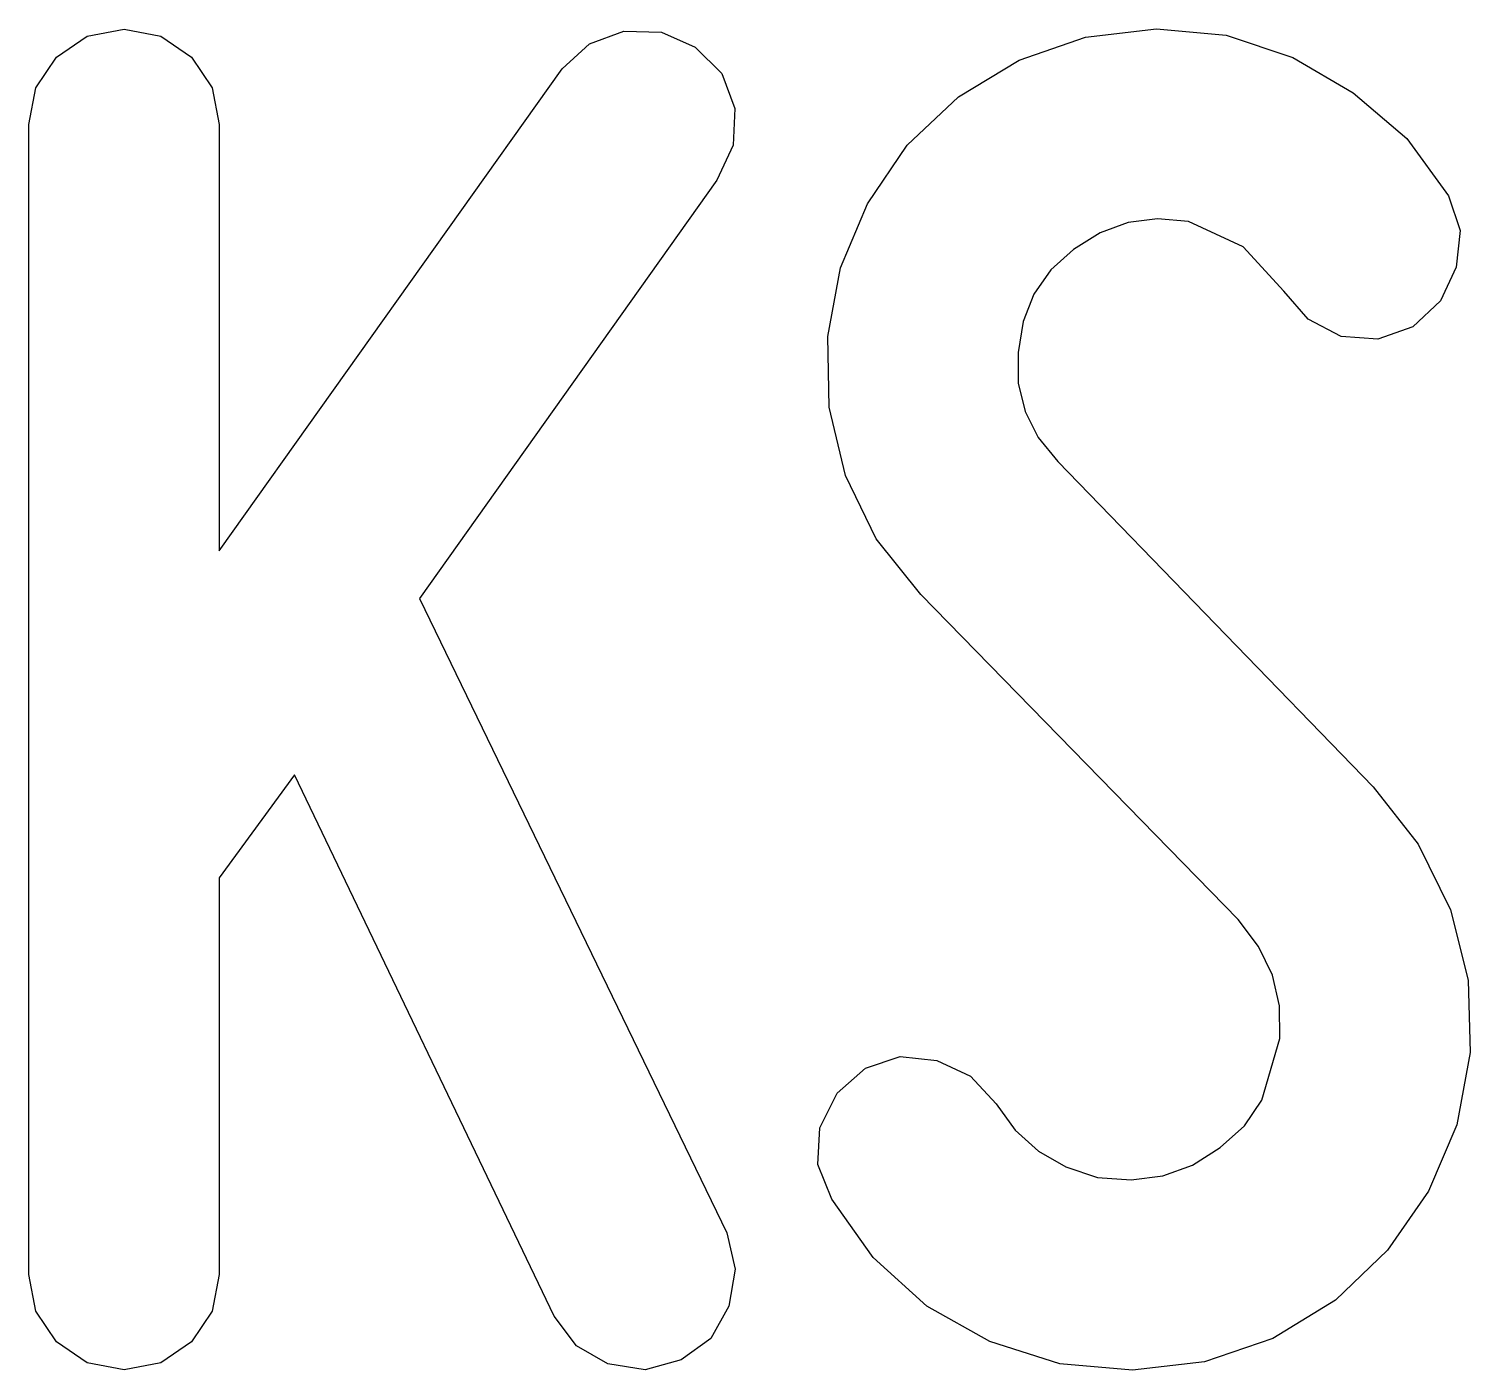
# Model space of a CAD drawing. Extents: x 0 to 9.99, y 0 to 9.3.
import ezdxf

# ---------------------------------------------------------------- set-up
doc = ezdxf.new("R2010")
doc.units = 0
doc.layers.add('Layer_1', color=7, linetype='CONTINUOUS')

msp = doc.modelspace()

# ---------------------------------------------------------------- linework, layer by layer
at = {"layer": 'Layer_1', "color": 7}
for points in [[(4.83892, 0.95224), (4.897337, 0.701358), (4.852664, 0.443605), (4.728935, 0.220217), (4.522738, 0.07244), (4.271854, 0.003705), (4.014103, 0.044952), (3.797585, 0.168672), (3.642936, 0.374875), (1.842095, 4.127776), (1.319713, 3.412938), (1.319713, 0.66356), (1.271597, 0.409241), (1.127258, 0.196166), (0.914177, 0.051824), (0.659861, 0.003711), (0.405542, 0.051824), (0.192467, 0.196166), (0.048122, 0.409241), (0.000011, 0.66356), (0.000011, 8.636756), (0.048122, 8.891066), (0.192467, 9.10415), (0.405542, 9.248487), (0.659861, 9.296608), (0.914177, 9.248487), (1.127258, 9.10415), (1.271597, 8.891066), (1.319713, 8.636756), (1.319713, 5.681175), (3.697924, 9.02167), (3.886939, 9.196936), (4.124079, 9.282861), (4.385265, 9.275975), (4.618967, 9.172876), (4.804543, 8.990725), (4.893903, 8.746724), (4.883602, 8.492399), (4.770193, 8.251836), (2.708159, 5.35124), (4.838929, 0.952237)], [(8.260165, 1.54332), (8.428561, 1.694532), (8.54885, 1.873244), (8.672573, 2.299399), (8.670033, 2.526221), (8.621059, 2.739296), (8.525691, 2.938627), (8.38393, 3.124211), (6.184426, 5.378701), (5.875119, 5.763609), (5.662047, 6.203515), (5.54863, 6.677778), (5.538329, 7.165797), (5.62768, 7.643494), (5.813267, 8.086837), (6.088202, 8.492365), (6.445623, 8.829169), (6.8649, 9.083483), (7.325425, 9.241578), (7.816873, 9.299995), (8.301454, 9.255322), (8.76197, 9.100661), (9.181253, 8.856661), (9.552415, 8.540476), (9.841106, 8.141823), (9.923582, 7.901245), (9.896094, 7.646935), (9.786112, 7.413232), (9.593662, 7.234529), (9.353087, 7.148606), (9.098774, 7.165794), (8.868509, 7.286074), (8.700112, 7.481973), (8.418297, 7.787834), (8.040263, 7.963114), (7.825466, 7.982023), (7.620979, 7.956256), (7.426805, 7.885808), (7.242943, 7.770681), (7.084853, 7.628051), (6.968005, 7.461371), (6.892397, 7.270634), (6.858031, 7.055843), (6.859724, 6.84362), (6.906119, 6.646866), (6.997189, 6.465581), (7.132941, 6.299764), (9.318696, 4.045274), (9.631434, 3.64661), (9.854825, 3.192966), (9.978542, 2.70495), (9.992287, 2.20319), (9.899495, 1.701427), (9.703602, 1.240908), (9.418351, 0.831937), (9.057499, 0.484829), (8.624468, 0.220201), (8.150205, 0.058676), (7.651877, 0.000251), (7.146682, 0.044932), (6.662101, 0.199584), (6.225639, 0.443591), (5.854471, 0.780389), (5.565789, 1.185923), (5.46956, 1.426492), (5.483304, 1.680811), (5.603587, 1.92138), (5.799483, 2.093216), (6.040052, 2.175699), (6.294371, 2.14821), (6.528065, 2.038234), (6.706777, 1.845778), (6.83823, 1.66449), (6.998897, 1.519289), (7.188776, 1.410174), (7.40787, 1.337143), (7.641565, 1.319109), (7.861514, 1.347461), (8.067717, 1.42221), (8.260176, 1.543357)]]:
    msp.add_lwpolyline(points, dxfattribs=at)

doc.saveas('drawing.dxf')
